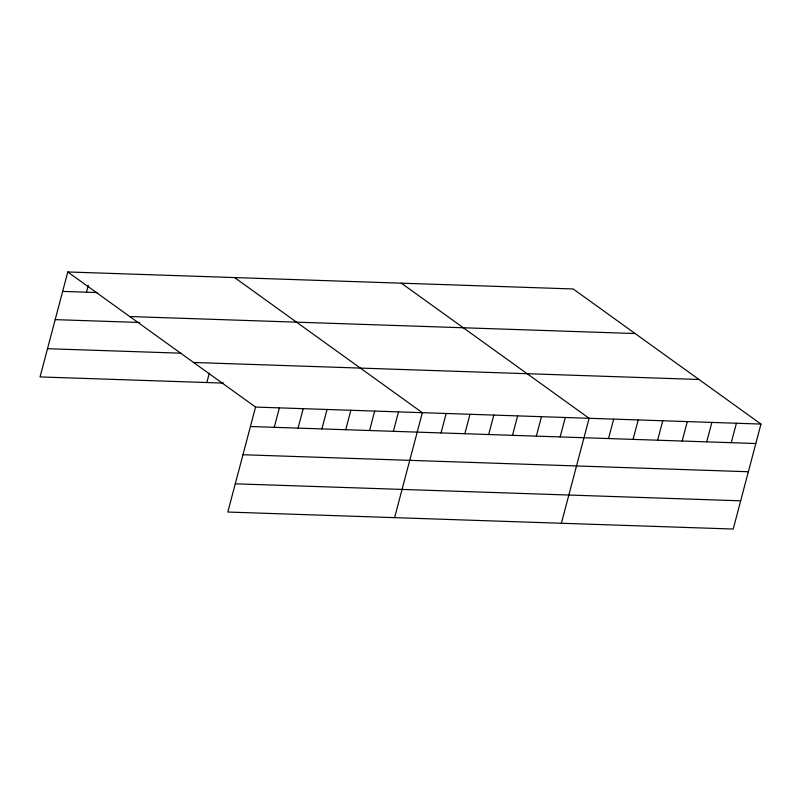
<?xml version="1.0" encoding="UTF-8"?>
<svg xmlns="http://www.w3.org/2000/svg" width="801" height="801" viewBox="0 0 801 801"><rect width="100%" height="100%" fill="white"/><g stroke="black" fill="none" stroke-linecap="round" stroke-linejoin="round"><path stroke-width="1.2" d="M67.785 271.96L255.559 407.068L227.824 512.039L733.215 529.04L760.95 424.069L573.176 288.961L67.785 271.96L40.05 376.931L223.509 383.098M86.478 292.205L88.29 285.346M206.828 382.538L209.311 373.136M274.242 427.313L279.379 407.869M298.072 428.114L303.209 408.68M321.902 428.915L327.038 409.481M345.722 429.716L350.858 410.282M369.551 430.517L374.688 411.083M393.371 431.318L398.508 411.884M394.603 517.656L422.337 412.685L234.563 277.567M441.031 432.92L446.167 413.486M464.85 433.721L469.987 414.287M488.68 434.522L493.816 415.088M512.5 435.323L517.636 415.889M536.33 436.124L541.466 416.69M560.149 436.935L565.286 417.491M561.381 523.263L589.115 418.292L401.341 283.184M608.53 438.558L613.666 419.113M633.07 439.379L638.207 419.944M657.621 440.21L662.757 420.765M682.172 441.031L687.308 421.596M706.722 441.862L711.859 422.417M731.263 442.683L736.399 423.248M62.648 291.404L97.191 292.565M129.752 316.545L635.143 333.546M55.189 319.629L139.774 322.473M47.509 348.705L180.936 353.191M193.592 362.483L698.983 379.484M255.559 407.068L760.95 424.069M250.423 426.512L755.814 443.514M242.963 454.738L748.354 471.739M235.284 483.814L740.675 500.815"/></g></svg>
